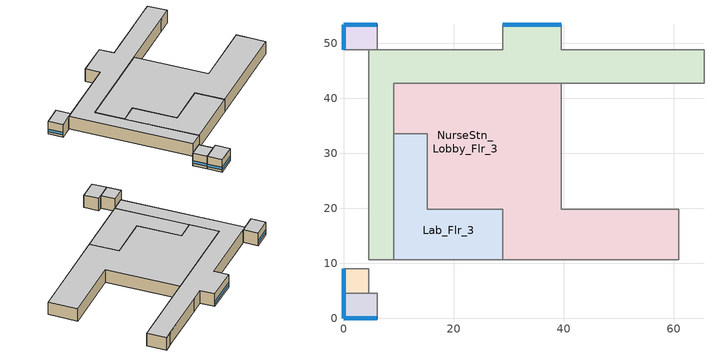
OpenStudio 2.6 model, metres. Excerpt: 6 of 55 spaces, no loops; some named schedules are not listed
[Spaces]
PatRoom6_Flr_3
 floor to ICU_Flr_2: 6.1,4.57 6.1,0 0,0 0,4.57 z8.53
 wall outside: 0,4.57 0,0 6.1,0 z8.53:12.8
 wall adiabatic (BTAP-Int-Wall): 4.57,4.57 0,4.57 / 6.1,0 6.1,4.57 z8.53:12.8
 wall to Corridor_SE_Flr_3: 6.1,4.57 4.57,4.57 z8.53:12.8
 window: 0.03,0 6.07,0 / 0,4.55 0,0.03 z9.3:10.16
 ceiling to PatRoom6_Flr_4: 6.1,0 6.1,4.57 0,4.57 0,0 z12.8
PatRoom7_Mult10_Flr_3
 floor adiabatic (BTAP-Int-Wall): 4.57,8.99 4.57,4.57 0,4.57 0,8.99 z8.53
 wall outside: 0,8.99 0,4.57 z8.53:12.8
 wall adiabatic (BTAP-Int-Wall): 0,4.57 4.57,4.57 4.57,8.99 0,8.99 z8.53:12.8
 window: 0,8.97 0,4.6 z9.3:10.16
 ceiling adiabatic (BTAP-Int-Wall): 4.57,4.57 4.57,8.99 0,8.99 0,4.57 z12.8
Corridor_NW_Flr_3
 floor to Corridor_Flr_2: 39.62,53.34 39.62,42.67 28.96,42.67 28.96,53.34 z8.53
 floor to OR_NurseStn_Lobby_Flr_2: 60.96,48.77 60.96,42.67 48.77,42.67 48.77,48.77 z8.53
 floor to ICU_Flr_2: 9.14,21.34 9.14,10.67 4.57,10.67 4.57,21.34 z8.53
 floor to OR1_Flr_2: 65.53,48.77 65.53,47.24 60.96,47.24 60.96,48.77 z8.53
 floor to OR4_Flr_2: 48.77,47.24 48.77,42.67 39.62,42.67 39.62,47.24 z8.53
 floor adiabatic (BTAP-Int-Wall): 65.53,47.24 65.53,42.67 60.96,42.67 60.96,47.24 z8.53
 floor to ICU_NurseStn_Lobby_Flr_2: 28.96,48.77 28.96,42.67 9.14,42.67 9.14,21.34 4.57,21.34 4.57,48.77 z8.53
 floor to OR3_Flr_2: 48.77,48.77 48.77,47.24 39.62,47.24 39.62,48.77 z8.53
 wall outside: 39.62,53.34 28.96,53.34 z8.53:12.8
 wall to PatRoom8_Flr_3: 6.1,48.77 4.57,48.77 z8.53:12.8
 wall adiabatic (BTAP-Int-Wall): 28.96,53.34 28.96,48.77 6.1,48.77 / 62.48,48.77 44.2,48.77 39.62,48.77 39.62,53.34 / 65.53,42.67 65.53,48.77 / 4.57,48.77 4.57,10.67 z8.53:12.8
 wall to PatRoom4_Flr_3: 65.53,48.77 62.48,48.77 z8.53:12.8
 wall to Corridor_SE_Flr_3: 60.96,42.67 65.53,42.67 / 4.57,10.67 9.14,10.67 z8.53:12.8
 wall to PhysTherapy_Flr_3: 39.62,42.67 60.96,42.67 z8.53:12.8
 wall to NurseStn_Lobby_Flr_3: 9.14,33.53 9.14,33.58 9.14,42.67 39.62,42.67 z8.53:12.8
 wall to Lab_Flr_3: 9.14,10.67 9.14,33.53 z8.53:12.8
 window: 39.6,53.34 28.98,53.34 z9.3:10.15
 ceiling to Corridor_NW_Flr_4: 9.14,10.67 9.14,42.67 65.53,42.67 65.53,48.77 39.62,48.77 39.62,53.34 28.96,53.34 28.96,48.77 4.57,48.77 4.57,10.67 z12.8
Lab_Flr_3
 floor to ICU_Flr_2: 15.24,21.34 15.24,19.81 28.96,19.81 28.96,10.67 9.14,10.67 9.14,21.34 z8.53
 floor to ICU_NurseStn_Lobby_Flr_2: 15.24,33.53 15.24,21.34 9.14,21.34 9.14,33.53 z8.53
 wall to NurseStn_Lobby_Flr_3: 28.96,10.67 28.96,19.81 15.24,19.81 15.24,33.53 9.14,33.53 z8.53:12.8
 wall to Corridor_SE_Flr_3: 9.14,10.67 28.96,10.67 z8.53:12.8
 ceiling to Lab_Flr_4: 28.96,10.67 28.96,19.81 15.24,19.81 15.24,33.53 9.14,33.53 9.14,10.67 z12.8
NurseStn_Lobby_Flr_3
 floor to OR_NurseStn_Lobby_Flr_2: 60.96,19.81 60.96,10.67 39.62,10.67 39.62,19.81 z8.53
 floor to ICU_Flr_2: 28.96,21.34 28.96,19.81 15.24,19.81 15.24,21.34 z8.53
 floor to Corridor_Flr_2: 39.62,42.67 39.62,10.67 28.96,10.67 28.96,42.67 z8.53
 floor to ICU_NurseStn_Lobby_Flr_2: 28.96,42.67 28.96,21.34 15.24,21.34 15.24,33.53 9.14,33.53 9.14,42.67 z8.53
 wall to PhysTherapy_Flr_3: 60.96,19.81 39.62,19.81 39.62,42.67 z8.53:12.8
 wall to Corridor_SE_Flr_3: 28.96,10.67 60.96,10.67 60.96,19.81 z8.53:12.8
 ceiling to NurseStn_Lobby_Flr_4: 60.96,10.67 60.96,19.81 39.62,19.81 39.62,42.67 9.14,42.67 9.14,33.53 15.24,33.53 15.24,19.81 28.96,19.81 28.96,10.67 z12.8
PatRoom8_Flr_3
 floor to IC_PatRoom2_Flr_2: 6.1,53.34 6.1,48.77 0,48.77 0,53.34 z8.53
 wall outside: 6.1,53.34 0,53.34 0,48.77 z8.53:12.8
 wall adiabatic (BTAP-Int-Wall): 6.1,48.77 6.1,53.34 / 0,48.77 4.57,48.77 z8.53:12.8
 window: 6.07,53.34 0.03,53.34 / 0,53.31 0,48.79 z9.3:10.16
 ceiling to PatRoom8_Flr_4: 6.1,48.77 6.1,53.34 0,53.34 0,48.77 z12.8
[Building]
Hospital-CAN_QC_Kuujjuaq.AP.719060_CWEC2016.epw created: 2018-10-11 19:46:59 +0000: Default Construction Set=BTAP-Mass at hdd = 8550.0; Standards Number of Stories=6; Standards Number of Above Ground Stories=5; Standards Building Type=Hospital
[Site]
Kuujjuaq AP_QC_CAN: Latitude {deg}=58.1; Longitude {deg}=-68.417; Time Zone {hr}=-5; Elevation {m}=39.9
[ClimateZones]
Climate Zone Institution Name 1=ASHRAE; Climate Zone Document Name 1=ANSI/ASHRAE Standard 169; Climate Zone Document Year 1=2006; Climate Zone Institution Name 2=CEC; Climate Zone Document Name 2=California Climate Zone Descriptions; Climate Zone Document Year 2=1995
[Site:WaterMainsTemperature]
Calculation Method=Correlation; Annual Average Outdoor Air Temperature {C}=-3.825; Maximum Difference In Monthly Average Outdoor Air Temperatures {deltaC}=36
[Site:GroundTemperature:BuildingSurface]
19.527, 19.502, 19.536, 19.598, 20.002, 21.64, 22.225, 22.375, 21.449, 20.121, 19.802, 19.633
[SizingPeriod:DesignDay] Barometric Pressure {Pa}=100847; Sky Clearness=0; Rain Indicator=0; Snow Indicator=0; Day of Month=21; Daylight Saving Time Indicator=0; Humidity Indicating Type=Wetbulb; Dry-Bulb Temperature Range Modifier Type=DefaultMultipliers
Name | Maximum Dry-Bulb Temperature {C} | Daily Dry-Bulb Temperature Range {deltaC} | Humidity Indicating Conditions at Maximum Dry-Bulb | Wind Speed {m/s} | Wind Direction {deg} | Month | Day Type | Solar Model Indicator | ASHRAE Taub | ASHRAE Taud
Kuujjuaq AP Ann Htg 99.6% Condns DB | -36.2 | 0 | -36.2 | 2.2 | 220 | 1 | WinterDesignDay | ASHRAEClearSky
Kuujjuaq AP Ann Clg .4% Condns DB=>MWB | 24.1 | 10.3 | 16.2 | 4 | 210 | 7 | SummerDesignDay | ASHRAETau | 0.364 | 2.418
[Material]
Name | Roughness | Thickness {m} | Conductivity {W/m-K} | Density {kg/m3} | Specific Heat {J/kg-K} | Thermal Absorptance | Solar Absorptance | Visible Absorptance
1/2IN Gypsum | Smooth | 0.0127 | 0.16 | 784.9 | 830 | 0.9 | 0.4 | 0.4
F08 Metal surface; Metal Roof Surface | Smooth | 0.0008 | 45.28 | 7824 | 500 | 0.9 | 0.7 | 0.7
G05 25mm wood | MediumSmooth | 0.0254 | 0.15 | 608 | 1630 | 0.9 | 0.5 | 0.5
100mm Normalweight concrete floor | MediumSmooth | 0.1016 | 2.31 | 2322 | 832
G01 13mm gypsum board | Smooth | 0.0127 | 0.16 | 800 | 1090 | 0.9 | 0.7 | 0.5
4 in. Normalweight Concrete Floor | MediumRough | 0.1016 | 2.31 | 2322 | 832 | 0.9 | 0.7 | 0.7
1IN Stucco 1 | Smooth | 0.0253 | 0.6918 | 1858 | 837 | 0.9 | 0.7 | 0.92
8IN CONCRETE HW RefBldg | Rough | 0.2032 | 1.311 | 2240 | 836.8 | 0.9 | 0.7 | 0.7
6 in. Normalweight Concrete Floor | MediumRough | 0.1524 | 2.31 | 2322 | 832 | 0.9 | 0.7 | 0.7
[Material:NoMass] Roughness=Smooth; Thermal Absorptance=0.9; Solar Absorptance=0.7
Name | Thermal Resistance {m2-K/W} | Visible Absorptance
Typical Carpet Pad | 0.21648 | 0.8
Typical Insulation 1 | 6.78179 | 0.7
Typical Insulation 2 | 5.19354 | 0.7
Typical Insulation 3 | 7.04224 | 0.7
Typical Carpet Pad 2 | 2.57255 | 0.8
Typical Carpet Pad 3 | 4.69593 | 0.8
Typical Insulation 4 | 0.624982 | 0.7
Typical Insulation 5 | 0.625 | 0.7
[DefaultSurfaceConstructions]
Name | Floor Construction | Wall Construction | Roof Ceiling Construction
Default Surface Constructions 2 | BTAP-Int-Floor | BTAP-Int-Wall | BTAP-Int-Ceiling
BTAP-Mass at hdd = 8550.0 | BTAP-Ext-Floor-Mass:U-0.142 | BTAP-Ext-Wall-Mass:U-0.183 | BTAP-Ext-Roof-Metal:U-0.142
BTAP-Mass at hdd = 8550.0 1 | BTAP-Grnd-Floor-Mass:U-0.379 | BTAP-Grnd-Roof-Mass:U-0.21 | BTAP-Grnd-Roof-Mass:U-0.21
[DefaultSubSurfaceConstructions]
Name | Fixed Window Construction | Operable Window Construction | Door Construction | Glass Door Construction | Overhead Door Construction | Skylight Construction | Tubular Daylight Dome Construction | Tubular Daylight Diffuser Construction
Default Sub Surface Constructions 2 | BTAP-Ext-DaylightDiffuser | BTAP-Ext-DaylightDiffuser | BTAP-Int-Door
BTAP-Mass at hdd = 8550.0 | BTAP-Ext-DaylightDiffuser:U=0.160 SHGC=0.600 | BTAP-Ext-DaylightDiffuser:U=0.160 SHGC=0.600 | BTAP-Ext-Door:U-1.6 | BTAP-Ext-DaylightDiffuser:U=0.160 SHGC=0.600 | BTAP-Ext-OverHeadDoor:U-1.6 | BTAP-Ext-DaylightDiffuser:U=0.160 SHGC=0.600 | BTAP-Ext-DaylightDiffuser:U=0.160 SHGC=0.600 | BTAP-Ext-DaylightDiffuser:U=0.160 SHGC=0.600
[WindowMaterial:Blind]
Window Material Blind 1: Slat Width {m}=0.025; Slat Separation {m}=0.01875; Front Side Slat Beam Solar Reflectance=0.5; Back Side Slat Beam Solar Reflectance=0.5; Front Side Slat Diffuse Solar Reflectance=0.5; Back Side Slat Diffuse Solar Reflectance=0.5; Slat Beam Visible Transmittance=0
[Construction]
BTAP-Int-Floor: 100mm Normalweight concrete floor, Typical Carpet Pad
BTAP-Int-Wall: G01 13mm gypsum board, G01 13mm gypsum board
BTAP-Int-Ceiling: Typical Carpet Pad, 100mm Normalweight concrete floor
BTAP-Ext-DaylightDiffuser: SimpleGlazing
BTAP-Int-Door: G05 25mm wood
BTAP-Ext-Floor-Mass:U-0.142: Typical Insulation 1, 4 in. Normalweight Concrete Floor, Typical Carpet Pad
BTAP-Ext-Wall-Mass:U-0.183: 1IN Stucco 1, 8IN CONCRETE HW RefBldg, Typical Insulation 2, 1/2IN Gypsum
BTAP-Ext-Roof-Metal:U-0.142: Metal Roof Surface, Typical Insulation 3
BTAP-Grnd-Floor-Mass:U-0.379: 6 in. Normalweight Concrete Floor, Typical Carpet Pad 2
BTAP-Grnd-Roof-Mass:U-0.21: 6 in. Normalweight Concrete Floor, Typical Carpet Pad 3
BTAP-Ext-Door:U-1.6: F08 Metal surface, Typical Insulation 4
BTAP-Ext-OverHeadDoor:U-1.6: Typical Insulation 5
BTAP-Ext-DaylightDiffuser:U=0.160 SHGC=0.600: SimpleGlazing:U=0.160 SHGC=0.600
[DefaultConstructionSet]
BTAP-Mass at hdd = 8550.0: Default Exterior Surface Constructions=BTAP-Mass at hdd = 8550.0; Default Interior Surface Constructions=Default Surface Constructions 2; Default Ground Contact Surface Constructions=BTAP-Mass at hdd = 8550.0 1; Default Exterior SubSurface Constructions=BTAP-Mass at hdd = 8550.0; Default Interior SubSurface Constructions=Default Sub Surface Constructions 2; Interior Partition Construction=BTAP-Int-Door
[WindowMaterial:SimpleGlazingSystem] Solar Heat Gain Coefficient=0.6; Visible Transmittance=0.21
Name | U-Factor {W/m2-K}
SimpleGlazing | 2.2
SimpleGlazing:U=0.160 SHGC=0.600 | 1.6
[DesignSpecification:OutdoorAir] Outdoor Air Method=Sum; Outdoor Air Flow per Person {m3/s-person}=0; Outdoor Air Flow Rate {m3/s}=0; Outdoor Air Flow Air Changes per Hour {1/hr}=0
Name | Outdoor Air Flow per Floor Area {m3/s-m2}
Space Function Hospital - nurses' station Ventilation; Space Function Hospital - patient room Ventilation | 0.001524
Space Function Hospital corr. >= 2.4m-sch-B Ventilation | 0.000762
Space Function Lab - research Ventilation | 0.0021844
[ThermostatSetpoint:DualSetpoint]
Name | Heating Setpoint Temperature Schedule | Cooling Setpoint Temperature Schedule
Space Function Lab - research Thermostat 5 | NECB-A-Thermostat Setpoint-Heating | NECB-A-Thermostat Setpoint-Cooling
Space Function Hospital corr. >= 2.4m-sch-B Thermostat 10 | NECB-B-Thermostat Setpoint-Heating | NECB-B-Thermostat Setpoint-Cooling
Space Function Hospital - patient room Thermostat 25; Space Function Hospital - patient room Thermostat 27; Space Function Hospital - patient room Thermostat 30; Space Function Hospital - nurses' station Thermostat 10 | NECB-H-Thermostat Setpoint-Heating | NECB-H-Thermostat Setpoint-Cooling
[ShadingControl]
Shading Control 1: Shading Type=InteriorBlind; Shading Device Material=Window Material Blind 1
[BuildingStory] Nominal Z Coordinate {m}=0; Nominal Floor to Floor Height {m}=4.2672
Building Story 4; Building Story 6
[Space] Building Story=Building Story 4
Name | Space Type | Thermal Zone
PatRoom6_Flr_3 | Space Function Hospital - patient room | Sp-PatRoom6_Flr_3 Sys-3 Flr-4 Sch-H HPlcmt-south ZN
PatRoom7_Mult10_Flr_3 | Space Function Hospital - patient room | Sp-PatRoom7_Mult10_Flr_3 Sys-3 Flr-4 Sch-H HPlcmt-west ZN
Corridor_NW_Flr_3 | Space Function Hospital corr. >= 2.4m-sch-B | Sp-Corridor_NW_Flr_3 Sys-3 Flr-4 Sch-B HPlcmt-north ZN
Lab_Flr_3 | Space Function Lab - research | Sp-Lab_Flr_3 Sys-3 Flr-4 Sch-A HPlcmt-core ZN
NurseStn_Lobby_Flr_3 | Space Function Hospital - nurses' station | Sp-NurseStn_Lobby_Flr_3 Sys-3 Flr-4 Sch-H HPlcmt-core ZN
PatRoom8_Flr_3 | Space Function Hospital - patient room | Sp-PatRoom8_Flr_3 Sys-3 Flr-4 Sch-H HPlcmt-north ZN
[SpaceType] Standards Building Type=Space Function
Name | Default Schedule Set | Design Specification Outdoor Air Object | Standards Space Type
Space Function Hospital corr. >= 2.4m-sch-B | Space Function Hospital corr. >= 2.4m-sch-B Schedule Set | Space Function Hospital corr. >= 2.4m-sch-B Ventilation | Hospital corr. >= 2.4m-sch-B
Space Function Hospital - nurses' station | Space Function Hospital - nurses' station Schedule Set | Space Function Hospital - nurses' station Ventilation | Hospital - nurses' station
Space Function Hospital - patient room | Space Function Hospital - patient room Schedule Set | Space Function Hospital - patient room Ventilation | Hospital - patient room
Space Function Lab - research | Space Function Lab - research Schedule Set | Space Function Lab - research Ventilation | Lab - research
[People:Definition] Number of People Calculation Method=People/Area; Fraction Radiant=0.3
Name | People per Space Floor Area {person/m2}
Space Function Hospital - nurses' station People Definition; Space Function Hospital - patient room People Definition; Space Function Lab - research People Definition | 0.0500522
Space Function Hospital corr. >= 2.4m-sch-B People Definition | 0.0100104
[People] Work Efficiency Schedule=Work Efficiency Schedule; Clothing Insulation Schedule=Clothing Schedule; Air Velocity Schedule=Air Velocity Schedule; Multiplier=1
Name | People Definition | Space or SpaceType
Space Function Hospital - nurses' station People | Space Function Hospital - nurses' station People Definition | Space Function Hospital - nurses' station
Space Function Hospital - patient room People | Space Function Hospital - patient room People Definition | Space Function Hospital - patient room
Space Function Hospital corr. >= 2.4m-sch-B People | Space Function Hospital corr. >= 2.4m-sch-B People Definition | Space Function Hospital corr. >= 2.4m-sch-B
Space Function Lab - research People | Space Function Lab - research People Definition | Space Function Lab - research
[Lights:Definition] Design Level Calculation Method=Watts/Area; Fraction Radiant=0.5; Fraction Visible=0.2
Name | Watts per Space Floor Area {W/m2}
Space Function Hospital - nurses' station Lights Definition | 9.39992
Space Function Hospital - patient room Lights Definition | 6.69994
Space Function Hospital corr. >= 2.4m-sch-B Lights Definition | 9.59992
Space Function Lab - research Lights Definition | 23.5998
[Lights] Fraction Replaceable=1
Name | Lights Definition | Space or SpaceType
Space Function Hospital - nurses' station Lights | Space Function Hospital - nurses' station Lights Definition | Space Function Hospital - nurses' station
Space Function Hospital - patient room Lights | Space Function Hospital - patient room Lights Definition | Space Function Hospital - patient room
Space Function Hospital corr. >= 2.4m-sch-B Lights | Space Function Hospital corr. >= 2.4m-sch-B Lights Definition | Space Function Hospital corr. >= 2.4m-sch-B
Space Function Lab - research Lights | Space Function Lab - research Lights Definition | Space Function Lab - research
[ElectricEquipment:Definition] Design Level Calculation Method=Watts/Area; Fraction Radiant=0.5
Name | Watts per Space Floor Area {W/m2}
Space Function Hospital - nurses' station Elec Equip Definition | 2.49998
Space Function Hospital - patient room Elec Equip Definition; Space Function Lab - research Elec Equip Definition | 9.99992
[ElectricEquipment]
Name | Electric Equipment Definition | Space or SpaceType
Space Function Hospital - nurses' station Elec Equip | Space Function Hospital - nurses' station Elec Equip Definition | Space Function Hospital - nurses' station
Space Function Hospital - patient room Elec Equip | Space Function Hospital - patient room Elec Equip Definition | Space Function Hospital - patient room
Space Function Lab - research Elec Equip | Space Function Lab - research Elec Equip Definition | Space Function Lab - research
[DefaultScheduleSet] People Activity Level Schedule=NECB-Activity; Infiltration Schedule=Always On
Name | Number of People Schedule | Lighting Schedule | Electric Equipment Schedule
Space Function Hospital - nurses' station Schedule Set; Space Function Hospital - patient room Schedule Set | NECB-H-Occupancy | NECB-H-Lighting | NECB-H-Electric-Equipment
Space Function Hospital corr. >= 2.4m-sch-B Schedule Set | NECB-B-Occupancy | NECB-B-Lighting | NECB-B-Electric-Equipment
Space Function Lab - research Schedule Set | NECB-A-Occupancy | NECB-A-Lighting | NECB-A-Electric-Equipment
[SpaceInfiltration:DesignFlowRate] Schedule=Always On Discrete; Design Flow Rate Calculation Method=Flow/ExteriorArea; Flow per Exterior Surface Area {m3/s-m2}=0.00025; Constant Term Coefficient=0; Temperature Term Coefficient=0; Velocity Term Coefficient=0.224; Velocity Squared Term Coefficient=0
Name | Space or SpaceType
Corridor_NW_Flr_3 Infiltration | Corridor_NW_Flr_3
PatRoom6_Flr_3 Infiltration | PatRoom6_Flr_3
PatRoom7_Mult10_Flr_3 Infiltration | PatRoom7_Mult10_Flr_3
PatRoom8_Flr_3 Infiltration | PatRoom8_Flr_3
[ThermalZone] Use Ideal Air Loads=No
Name | Thermostat | Multiplier
Sp-Lab_Flr_3 Sys-3 Flr-4 Sch-A HPlcmt-core ZN | Space Function Lab - research Thermostat 5
Sp-Corridor_NW_Flr_3 Sys-3 Flr-4 Sch-B HPlcmt-north ZN | Space Function Hospital corr. >= 2.4m-sch-B Thermostat 10
Sp-PatRoom8_Flr_3 Sys-3 Flr-4 Sch-H HPlcmt-north ZN | Space Function Hospital - patient room Thermostat 25
Sp-PatRoom7_Mult10_Flr_3 Sys-3 Flr-4 Sch-H HPlcmt-west ZN | Space Function Hospital - patient room Thermostat 27 | 10
Sp-PatRoom6_Flr_3 Sys-3 Flr-4 Sch-H HPlcmt-south ZN | Space Function Hospital - patient room Thermostat 30
Sp-NurseStn_Lobby_Flr_3 Sys-3 Flr-4 Sch-H HPlcmt-core ZN | Space Function Hospital - nurses' station Thermostat 10
[Schedule:Ruleset]
Clothing Schedule: Default Day Schedule=Clothing Schedule Default Winter Clothes
Air Velocity Schedule: Default Day Schedule=Air Velocity Schedule Default
Work Efficiency Schedule: Default Day Schedule=Work Efficiency Schedule Default
NECB-B-Occupancy: Default Day Schedule=NECB-B-Occupancy Default
NECB-Activity: Default Day Schedule=NECB-Activity Default; Summer Design Day Schedule=NECB-Activity Summer Design Day; Winter Design Day Schedule=NECB-Activity Winter Design Day
NECB-B-Lighting: Default Day Schedule=NECB-B-Lighting Default
NECB-B-Electric-Equipment: Default Day Schedule=NECB-B-Electric-Equipment Default
Always On: Default Day Schedule=Always On Default
NECB-B-Thermostat Setpoint-Heating: Default Day Schedule=NECB-B-Thermostat Setpoint-Heating Default
NECB-B-Thermostat Setpoint-Cooling: Default Day Schedule=NECB-B-Thermostat Setpoint-Cooling Default
NECB-H-Occupancy: Default Day Schedule=NECB-H-Occupancy Default
NECB-H-Lighting: Default Day Schedule=NECB-H-Lighting Default
NECB-H-Electric-Equipment: Default Day Schedule=NECB-H-Electric-Equipment Default
NECB-H-Thermostat Setpoint-Heating: Default Day Schedule=NECB-H-Thermostat Setpoint-Heating Default
NECB-H-Thermostat Setpoint-Cooling: Default Day Schedule=NECB-H-Thermostat Setpoint-Cooling Default
NECB-A-Occupancy: Default Day Schedule=NECB-A-Occupancy Default
NECB-A-Lighting: Default Day Schedule=NECB-A-Lighting Default
NECB-A-Electric-Equipment: Default Day Schedule=NECB-A-Electric-Equipment Default
NECB-A-Thermostat Setpoint-Heating: Default Day Schedule=NECB-A-Thermostat Setpoint-Heating Default
NECB-A-Thermostat Setpoint-Cooling: Default Day Schedule=NECB-A-Thermostat Setpoint-Cooling Default
[Schedule:Day]
Clothing Schedule Default Winter Clothes; Always On Default: 24, 0, 1
Work Efficiency Schedule Default: 24, 0, 0
NECB-Activity Default; NECB-Activity Winter Design Day; NECB-Activity Summer Design Day: 24, 0, 130
NECB-B-Thermostat Setpoint-Heating Default: 2, 0, 22, 8, 0, 18, 9, 0, 20, 24, 0, 22
NECB-B-Thermostat Setpoint-Cooling Default: 1, 0, 24, 8, 0, 35, 24, 0, 24
NECB-H-Occupancy Default; NECB-H-Lighting Default; NECB-H-Electric-Equipment Default: 24, 0, 0.9
NECB-H-Thermostat Setpoint-Heating Default: 1, 0, 22, 7, 0, 18, 8, 0, 20, 24, 0, 22
NECB-H-Thermostat Setpoint-Cooling Default: 24, 0, 24
NECB-A-Thermostat Setpoint-Heating Default: 6, 0, 18, 7, 0, 20, 21, 0, 22, 24, 0, 18
NECB-A-Thermostat Setpoint-Cooling Default: 6, 0, 35, 21, 0, 24, 24, 0, 35
[Schedule:Rule] Date Specification Type=DateRange; Start Month=1; Start Day=1; End Month=12; End Day=31
Name | Schedule Ruleset | Rule Order | Day Schedule | Apply Monday | Apply Tuesday | Apply Wednesday | Apply Thursday | Apply Friday | Apply Saturday | Apply Sunday
Schedule Rule 11 | NECB-B-Thermostat Setpoint-Heating | 2 | NECB-B-Thermostat Setpoint-Heating Default|Wkdy Day | Yes | Yes | Yes | Yes | Yes
Schedule Rule 12 | NECB-B-Thermostat Setpoint-Heating | 1 | NECB-B-Thermostat Setpoint-Heating Sat Day |  |  |  |  |  | Yes
Schedule Rule 13 | NECB-B-Thermostat Setpoint-Heating | 0 | NECB-B-Thermostat Setpoint-Heating Sun|Hol Day |  |  |  |  |  |  | Yes
Schedule Rule 14 | NECB-B-Thermostat Setpoint-Cooling | 2 | NECB-B-Thermostat Setpoint-Cooling Default|Wkdy Day | Yes | Yes | Yes | Yes | Yes
Schedule Rule 15 | NECB-B-Thermostat Setpoint-Cooling | 1 | NECB-B-Thermostat Setpoint-Cooling Sat Day |  |  |  |  |  | Yes
Schedule Rule 16 | NECB-B-Thermostat Setpoint-Cooling | 0 | NECB-B-Thermostat Setpoint-Cooling Sun|Hol Day |  |  |  |  |  |  | Yes
Schedule Rule 17 | NECB-H-Occupancy | 2 | NECB-H-Occupancy Default|Wkdy Day | Yes | Yes | Yes | Yes | Yes
Schedule Rule 18 | NECB-H-Occupancy | 1 | NECB-H-Occupancy Sat Day |  |  |  |  |  | Yes
Schedule Rule 19 | NECB-H-Occupancy | 0 | NECB-H-Occupancy Sun|Hol Day |  |  |  |  |  |  | Yes
Schedule Rule 20 | NECB-H-Lighting | 2 | NECB-H-Lighting Default|Wkdy Day | Yes | Yes | Yes | Yes | Yes
Schedule Rule 21 | NECB-H-Lighting | 1 | NECB-H-Lighting Sat Day |  |  |  |  |  | Yes
Schedule Rule 22 | NECB-H-Lighting | 0 | NECB-H-Lighting Sun|Hol Day |  |  |  |  |  |  | Yes
Schedule Rule 23 | NECB-H-Electric-Equipment | 2 | NECB-H-Electric-Equipment Default|Wkdy Day | Yes | Yes | Yes | Yes | Yes
Schedule Rule 24 | NECB-H-Electric-Equipment | 1 | NECB-H-Electric-Equipment Sat Day |  |  |  |  |  | Yes
Schedule Rule 25 | NECB-H-Electric-Equipment | 0 | NECB-H-Electric-Equipment Sun|Hol Day |  |  |  |  |  |  | Yes
Schedule Rule 26 | NECB-H-Thermostat Setpoint-Heating | 2 | NECB-H-Thermostat Setpoint-Heating Default|Wkdy Day | Yes | Yes | Yes | Yes | Yes
Schedule Rule 27 | NECB-H-Thermostat Setpoint-Heating | 1 | NECB-H-Thermostat Setpoint-Heating Sat Day |  |  |  |  |  | Yes
Schedule Rule 28 | NECB-H-Thermostat Setpoint-Heating | 0 | NECB-H-Thermostat Setpoint-Heating Sun|Hol Day |  |  |  |  |  |  | Yes
Schedule Rule 29 | NECB-H-Thermostat Setpoint-Cooling | 2 | NECB-H-Thermostat Setpoint-Cooling Default|Wkdy Day | Yes | Yes | Yes | Yes | Yes
Schedule Rule 30 | NECB-H-Thermostat Setpoint-Cooling | 1 | NECB-H-Thermostat Setpoint-Cooling Sat Day |  |  |  |  |  | Yes
Schedule Rule 31 | NECB-H-Thermostat Setpoint-Cooling | 0 | NECB-H-Thermostat Setpoint-Cooling Sun|Hol Day |  |  |  |  |  |  | Yes
Schedule Rule 56 | NECB-A-Thermostat Setpoint-Heating | 2 | NECB-A-Thermostat Setpoint-Heating Default|Wkdy Day | Yes | Yes | Yes | Yes | Yes
Schedule Rule 57 | NECB-A-Thermostat Setpoint-Heating | 1 | NECB-A-Thermostat Setpoint-Heating Sat Day |  |  |  |  |  | Yes
Schedule Rule 58 | NECB-A-Thermostat Setpoint-Heating | 0 | NECB-A-Thermostat Setpoint-Heating Sun|Hol Day |  |  |  |  |  |  | Yes
Schedule Rule 59 | NECB-A-Thermostat Setpoint-Cooling | 2 | NECB-A-Thermostat Setpoint-Cooling Default|Wkdy Day | Yes | Yes | Yes | Yes | Yes
Schedule Rule 60 | NECB-A-Thermostat Setpoint-Cooling | 1 | NECB-A-Thermostat Setpoint-Cooling Sat Day |  |  |  |  |  | Yes
Schedule Rule 61 | NECB-A-Thermostat Setpoint-Cooling | 0 | NECB-A-Thermostat Setpoint-Cooling Sun|Hol Day |  |  |  |  |  |  | Yes
[Schedule:Constant]
Always On Discrete: Value=1
